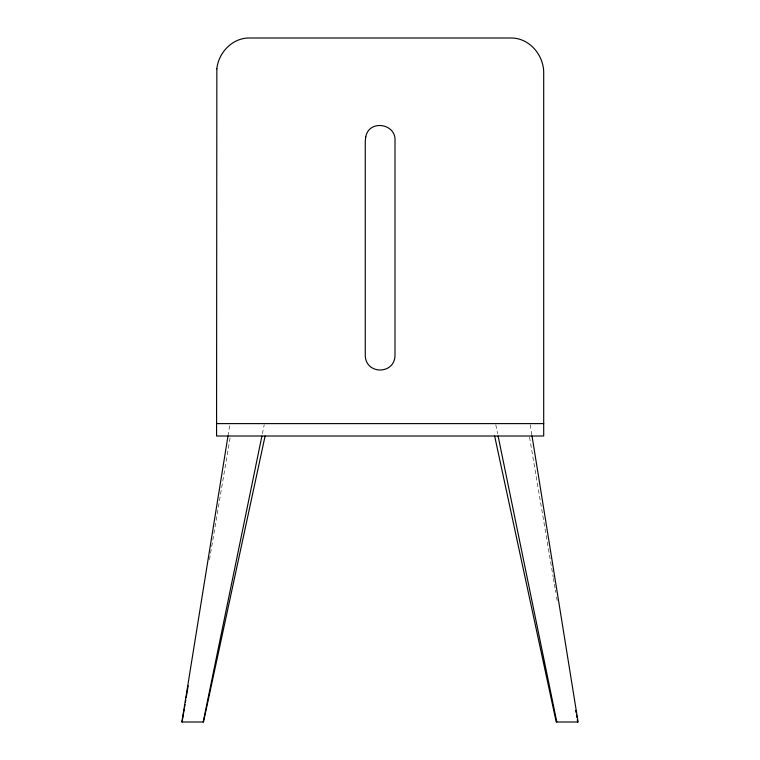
<?xml version="1.0" encoding="UTF-8"?>
<svg xmlns="http://www.w3.org/2000/svg" width="760" height="760" viewBox="0 0 760 760"><rect width="100%" height="100%" fill="white"/><g stroke="black" fill="none" stroke-linecap="round" stroke-linejoin="round"><path stroke-width="0.57" stroke-dasharray="3.8 2.85" d="M227.981 436.012L229.795 424.745M209.484 559.74L230.204 437.18M262.371 433.751L264.224 424.745M495.776 424.745L497.629 433.751M529.539 437.18L553.214 577.258M553.413 578.417L554.202 583.091M554.401 584.26L555.189 588.924M555.38 590.092L555.778 592.429M556.567 597.094L557.156 600.6M530.204 424.745L532.019 436.012"/><path stroke-width="1.14" d="M227.981 436.012L181.897 722L203.5 722L265.098 436.012M182.058 722L184.233 709.156M184.623 706.828L185.022 704.491M185.411 702.154L185.81 699.817M186.209 697.49L188.176 685.814M203.186 722L261.905 436.012M216.571 423.615L543.694 423.615M494.636 436.012L556.234 722L578.103 722L532.019 436.012M498.094 436.012L556.814 722M575.709 710.325L576.099 712.661M576.498 714.998L576.887 717.336M577.286 719.663L577.676 722M216.847 68.818L216.571 436.012L543.694 436.012L543.694 73.435C544.169 55.537 529.501 37.791 510.986 38L249.28 38C232.493 37.838 218.471 52.563 216.847 68.818M365.769 136.923L365.265 141.094L365.265 354.388C364.619 375.183 395.647 375.183 395 354.388L395 141.094C396.454 123.405 368.952 119.111 365.769 136.923"/></g></svg>
